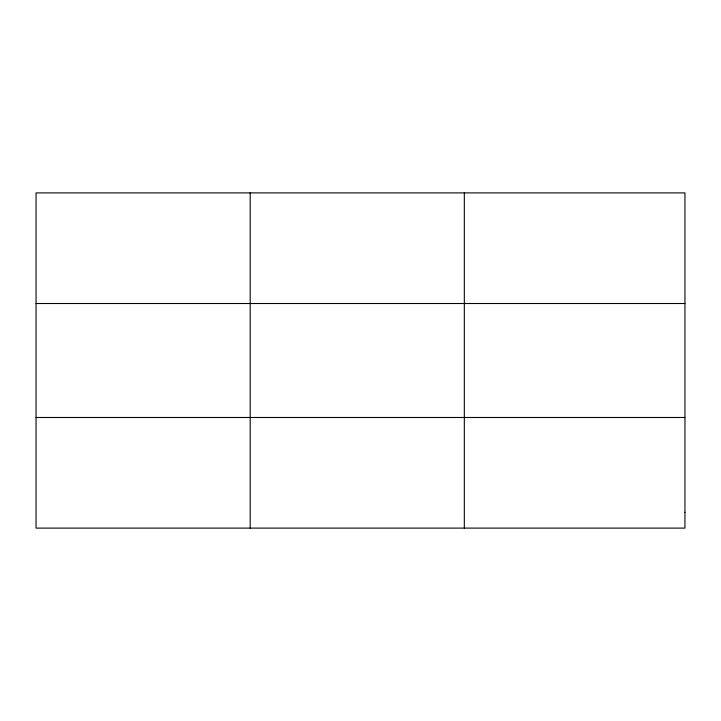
<?xml version="1.0" encoding="UTF-8"?>
<svg xmlns="http://www.w3.org/2000/svg" width="721" height="721" viewBox="0 0 721 721"><rect width="100%" height="100%" fill="white"/><g stroke="black" fill="none" stroke-linecap="round" stroke-linejoin="round"><path stroke-width="1.08" d="M250.187 528.105L250.187 192.895M464.324 528.105L464.324 192.895M36.05 303.514L684.95 303.514M36.05 417.486L684.95 417.486M684.95 512.298L684.95 528.105L36.05 528.105L36.05 192.895L684.95 192.895L684.95 512.298"/></g></svg>
